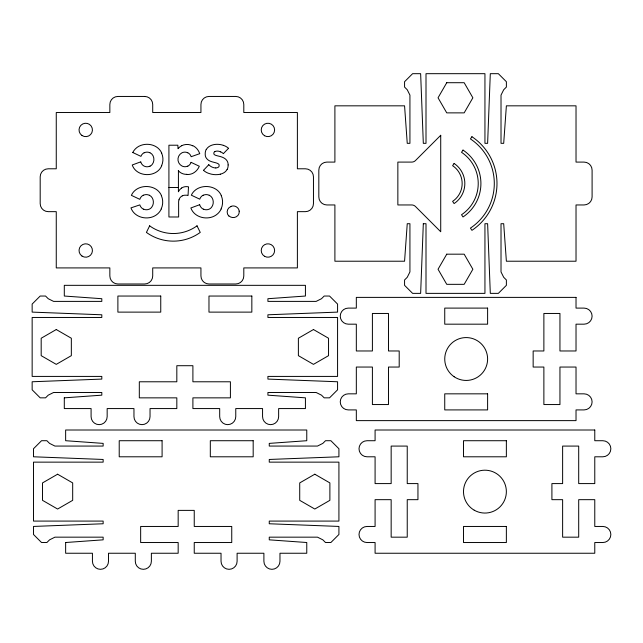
<?xml version="1.0" encoding="UTF-8"?>
<svg xmlns="http://www.w3.org/2000/svg" width="643" height="643" viewBox="0 0 643 643"><rect width="100%" height="100%" fill="white"/><g stroke="black" fill="none" stroke-linecap="round" stroke-linejoin="round"><path stroke-width="0.96" d="M179.019 199.788A7.523 7.523 0 0 0 178.617 201.846L178.641 216.988L168.916 216.988L168.916 145.214L177.854 145.214L178.031 148.71A11.791 11.791 0 0 1 181.688 145.744M161.706 165.717C156.747 178.007 136.38 177.364 132.249 164.978L140.753 161.843M149.674 225.781L146.411 232.42A45.886 45.886 0 0 0 200.246 232.412L196.991 225.781M203.534 170.266L208.798 164.712M228.506 148.332L223.354 153.653A10.585 10.585 0 0 0 220.653 151.828M214.955 151.595L214.577 151.812A1.728 1.728 0 0 0 213.91 152.785L213.862 153.066A2.516 2.516 0 0 0 213.846 153.516L213.886 153.798A1.616 1.616 0 0 0 214.32 154.609L215.405 155.22A25.214 25.214 0 0 0 217.776 155.911L219.054 156.233A21.557 21.557 0 0 1 222.293 157.213A11.783 11.783 0 0 1 225.251 158.861A8.094 8.094 0 0 1 227.365 161.385A7.571 7.571 0 0 1 228.128 164.938M199.668 204.715L190.867 207.962C194.604 218.435 209.53 221.071 217.495 213.886A14.845 14.845 0 0 0 221.16 209.015M178.433 170.596L178.408 191.759A9.725 9.725 0 0 1 181.607 188.053M168.916 187.491L178.312 187.491M191.051 162.341L199.306 166.248A13.881 13.881 0 0 1 192.844 173.353A12.852 12.852 0 0 1 187.081 174.51M132.82 152.528L140.946 156.37A6.679 6.679 0 0 1 144.161 152.704M149.867 152.664C154.256 154.601 155.148 160.919 152.198 164.455A6.374 6.374 0 0 1 150.076 166.143M209.24 195.223C213.653 197.321 214.497 203.735 211.491 207.351A6.623 6.623 0 0 1 209.296 209.096A6.872 6.872 0 0 1 203.437 209.12M149.353 195.223C153.765 197.321 154.609 203.735 151.603 207.351A6.623 6.623 0 0 1 149.409 209.096A6.872 6.872 0 0 1 143.558 209.12M221.337 195.585C216.297 183.673 196.686 183.44 191.333 195.191L199.764 199.185A6.944 6.944 0 0 1 203.172 195.183M161.706 153.082C158.419 145.334 148.509 142.569 141.002 145.35A14.5 14.5 0 0 0 132.755 152.495M161.449 195.585C156.394 183.609 136.613 183.456 131.381 195.343L139.828 199.346A6.969 6.969 0 0 1 143.285 195.183M199.708 153.669L191.132 156.715A7.081 7.081 0 0 0 189.974 154.497A6.414 6.414 0 0 0 187.772 152.753M214.931 151.531A6.687 6.687 0 0 1 220.605 151.925M228.112 164.946A9.307 9.307 0 0 1 227.148 169.535M227.067 169.495A9.018 9.018 0 0 1 224.246 172.517A12.297 12.297 0 0 1 220.316 174.157M220.324 174.205A20.222 20.222 0 0 1 209.136 173.506A14.564 14.564 0 0 1 203.493 170.307M208.79 164.729A10.618 10.618 0 0 0 211.901 166.995A8.689 8.689 0 0 0 215.791 167.927M215.791 167.936A5.176 5.176 0 0 0 218.049 167.373L218.315 167.228A1.841 1.841 0 0 0 219.062 166.24L219.15 165.138A1.881 1.881 0 0 0 218.636 164.078L217.221 163.274A30.084 30.084 0 0 0 213.854 162.301L213.5 162.189A21.717 21.717 0 0 1 210.333 161.2A8.6 8.6 0 0 1 205.864 157.366A7.547 7.547 0 0 1 205.23 153.886A8.729 8.729 0 0 1 206.21 149.465M206.282 149.506A9.299 9.299 0 0 1 209.079 146.548A12.571 12.571 0 0 1 212.897 144.868A16.493 16.493 0 0 1 217.053 144.313A20.166 20.166 0 0 1 223.322 145.318M223.314 145.35A13.712 13.712 0 0 1 228.53 148.3M239.156 211.161A6.752 6.752 0 0 1 239.156 212.375A5.514 5.514 0 0 1 237.653 215.718A6.205 6.205 0 0 1 228.988 215.911M228.82 216.08A5.835 5.835 0 0 1 231.078 206.467M231.046 206.363A5.996 5.996 0 0 1 237.621 207.85A5.562 5.562 0 0 1 239.172 211.153M197.031 225.838A40.372 40.372 0 0 1 149.634 225.838M182.266 195.826A7.169 7.169 0 0 1 185.578 195.215L186.719 195.215A7.587 7.587 0 0 1 188.069 195.464L188.487 186.864A4.919 4.919 0 0 0 187.499 186.687L186.414 186.631A8.415 8.415 0 0 0 181.583 188.029M182.299 195.898A6.76 6.76 0 0 0 180.032 197.698A6.559 6.559 0 0 0 178.995 199.78M161.634 153.114A15.649 15.649 0 0 1 161.618 165.677M140.833 162.076A7.419 7.419 0 0 0 142.224 164.592A6.366 6.366 0 0 0 144.402 166.215A6.639 6.639 0 0 0 150.052 166.087M144.209 152.793A6.639 6.639 0 0 1 149.835 152.721M221.248 195.617A16.099 16.099 0 0 1 221.063 208.967M203.389 209.232A7.129 7.129 0 0 1 199.748 204.884M203.22 195.279A6.872 6.872 0 0 1 209.208 195.279M187.748 152.793A6.551 6.551 0 0 0 182.009 152.785A7.443 7.443 0 0 0 182.194 166.127A6.543 6.543 0 0 0 187.748 166.095M191.043 162.341A6.735 6.735 0 0 1 187.804 166.199M187.065 174.325A10.626 10.626 0 0 1 178.304 170.7M181.664 145.696A12.281 12.281 0 0 1 192.659 145.8M192.747 145.615A12.836 12.836 0 0 1 197.248 149.136A14.998 14.998 0 0 1 199.7 153.669M161.361 195.617A16.099 16.099 0 0 1 161.176 208.967M161.272 209.015A14.845 14.845 0 0 1 157.623 213.902C149.602 221.063 134.652 218.427 130.955 207.882L139.836 204.892A7.129 7.129 0 0 0 143.502 209.232M143.333 195.279A6.872 6.872 0 0 1 149.329 195.279M64.3 397.84L64.3 408.57L91.089 408.57L91.089 416.608A8.037 8.037 0 0 0 99.126 424.645A8.037 8.037 0 0 0 107.164 416.608L107.164 408.57L133.961 408.57L133.961 416.608A8.037 8.037 0 0 0 141.999 424.645A8.037 8.037 0 0 0 150.036 416.608L150.036 408.57L176.825 408.57L176.825 397.856L139.314 397.856L139.314 381.781L176.825 381.781L176.825 365.706L192.9 365.706L192.9 381.781L230.411 381.781L230.411 397.856L192.9 397.856L192.9 408.57L219.689 408.57L219.689 416.608A8.037 8.037 0 0 0 227.726 424.645A8.037 8.037 0 0 0 235.764 416.608L235.764 408.57L262.561 408.57L262.561 416.608A8.037 8.037 0 0 0 270.599 424.645A8.037 8.037 0 0 0 278.636 416.608L278.636 408.57L305.425 408.57L305.425 397.84L267.914 395.164L267.914 392.487L316.139 392.487L321.5 395.164L324.176 397.84L329.537 397.84L337.575 389.803L337.575 381.765L267.914 379.089L267.914 376.412L337.575 376.412L337.575 317.465L267.914 317.465L267.914 314.789L337.575 312.112L337.575 304.075L329.537 296.037L324.176 296.037L321.5 298.714L316.139 301.39L267.914 301.39L267.914 298.714L305.425 296.037L305.425 285.331L64.3 285.331L64.3 296.037L101.811 298.714L101.811 301.39L53.586 301.39L48.225 298.714L45.549 296.037L40.188 296.037L32.15 304.075L32.15 312.112L101.811 314.789L101.811 317.465L32.15 317.465L32.15 376.412L101.811 376.412L101.811 379.089L32.15 381.765L32.15 389.803L40.188 397.84L45.549 397.84L48.225 395.164L53.586 392.487L101.811 392.487L101.811 395.164L64.3 397.84M65.642 542.515L65.642 553.245L92.431 553.245L92.431 561.283A8.037 8.037 0 0 0 100.469 569.32A8.037 8.037 0 0 0 108.506 561.283L108.506 553.245L135.295 553.245L135.295 561.283A8.037 8.037 0 0 0 143.333 569.32A8.037 8.037 0 0 0 151.37 561.283L151.37 553.245L178.167 553.245L178.167 542.531L140.656 542.531L140.656 526.456L178.167 526.456L178.167 510.381L194.242 510.381L194.242 526.456L231.745 526.456L231.745 542.531L194.242 542.531L194.242 553.245L221.031 553.245L221.031 561.283A8.037 8.037 0 0 0 229.069 569.32A8.037 8.037 0 0 0 237.106 561.283L237.106 553.245L263.895 553.245L263.895 561.283A8.037 8.037 0 0 0 271.933 569.32A8.037 8.037 0 0 0 279.97 561.283L279.97 553.245L306.767 553.245L306.767 542.515L269.256 539.839L269.256 537.162L317.481 537.162L322.842 539.839L325.519 542.515L330.88 542.515L338.917 534.478L338.917 526.44L269.256 523.764L269.256 521.087L338.917 521.087L338.917 462.14L269.256 462.14L269.256 459.464L338.917 456.787L338.917 448.75L330.88 440.712L325.519 440.712L322.842 443.389L317.481 446.065L269.256 446.065L269.256 443.389L306.767 440.712L306.767 430.006L65.642 430.006L65.642 440.712L103.145 443.389L103.145 446.065L54.92 446.065L49.567 443.389L46.883 440.712L41.53 440.712L33.492 448.75L33.492 456.787L103.145 459.464L103.145 462.14L33.492 462.14L33.492 521.087L103.145 521.087L103.145 523.764L33.492 526.44L33.492 534.478L41.53 542.515L46.883 542.515L49.567 539.839L54.92 537.162L103.145 537.162L103.145 539.839L65.642 542.515M423.319 223.708L420.643 293.369L412.605 293.369L404.568 285.331L404.568 279.97L407.244 277.294L409.929 271.933L409.929 223.708L407.244 223.708L404.568 261.219L334.899 261.219L334.899 204.956L326.861 204.956A8.037 8.037 0 0 1 318.824 196.919L318.824 170.13A8.037 8.037 0 0 1 326.861 162.092L334.899 162.092L334.899 105.83L404.568 105.83L407.244 143.333L409.929 143.333L409.929 95.108L407.244 89.755L404.568 87.07L404.568 81.717L412.605 73.68L420.643 73.68L423.319 143.333L426.004 143.333L426.004 73.68L484.943 73.68L484.943 143.333L487.619 143.333L490.304 73.68L498.341 73.68L506.379 81.717L506.379 87.07L503.694 89.755L501.018 95.108L501.018 143.333L503.694 143.333L506.379 105.83L576.024 105.83L576.024 162.092L584.061 162.092A8.037 8.037 0 0 1 592.099 170.13L592.099 196.919A8.037 8.037 0 0 1 584.061 204.956L576.024 204.956L576.024 261.219L506.379 261.219L503.694 223.708L501.018 223.708L501.018 271.933L503.694 277.294L506.379 279.97L506.379 285.331L498.341 293.369L490.304 293.369L487.619 223.708L484.943 223.708L484.943 293.369L426.004 293.369L426.004 223.708L423.319 223.708M446.748 82.706L438.044 97.792L446.748 112.871L464.166 112.871L472.87 97.792L464.166 82.706L446.748 82.706M446.748 254.178L438.044 269.256L446.748 284.335L464.166 284.335L472.87 269.256L464.166 254.178L446.748 254.178M454.095 163.459L452.616 165.693A21.436 21.436 0 0 1 452.616 201.355L454.095 203.582A24.112 24.112 0 0 0 454.095 163.459M463.016 150.084L461.529 152.311A37.511 37.511 0 0 1 461.529 214.73L463.016 216.964A40.188 40.188 0 0 0 463.016 150.084M471.93 136.71L470.443 138.936A53.586 53.586 0 0 1 470.443 228.104L471.93 230.339A56.262 56.262 0 0 0 471.93 136.71M440.72 135.295L415.499 160.517A5.361 5.361 0 0 1 411.713 162.092L397.856 162.092L397.856 204.956L411.713 204.956A5.361 5.361 0 0 1 415.499 206.524L440.72 231.745L440.72 135.295M56.262 329.537L41.184 338.242L41.184 355.659L56.262 364.364L71.341 355.659L71.341 338.242L56.262 329.537M57.605 474.212L42.518 482.917L42.518 500.334L57.605 509.039L72.683 500.334L72.683 482.917L57.605 474.212M313.462 329.537L298.384 338.242L298.384 355.659L313.462 364.364L328.541 355.659L328.541 338.242L313.462 329.537M314.805 474.212L299.718 482.917L299.718 500.334L314.805 509.039L329.883 500.334L329.883 482.917L314.805 474.212M144.675 96.45L117.886 96.45A8.037 8.037 0 0 0 109.849 104.487L109.849 112.525L56.262 112.525L56.262 168.787L48.225 168.787A8.037 8.037 0 0 0 40.188 176.825L40.188 203.614A8.037 8.037 0 0 0 48.225 211.651L56.262 211.651L56.262 267.914L109.849 267.914L109.849 275.951A8.037 8.037 0 0 0 117.886 283.989L144.675 283.989A8.037 8.037 0 0 0 152.713 275.951L152.713 267.914L200.938 267.914L200.938 275.951A8.037 8.037 0 0 0 208.975 283.989L235.764 283.989A8.037 8.037 0 0 0 243.801 275.951L243.801 267.914L297.387 267.914L297.387 211.651L305.425 211.651A8.037 8.037 0 0 0 313.462 203.614L313.462 176.825A8.037 8.037 0 0 0 305.425 168.787L297.387 168.787L297.387 112.525L243.801 112.525L243.801 104.487A8.037 8.037 0 0 0 235.764 96.45L208.975 96.45A8.037 8.037 0 0 0 200.938 104.487L200.938 112.525L152.713 112.525L152.713 104.487A8.037 8.037 0 0 0 144.675 96.45M160.75 296.045L117.886 296.045L117.886 312.12L160.75 312.12L160.75 296.045M251.839 296.045L208.975 296.045L208.975 312.12L251.839 312.12L251.839 296.045M576.024 297.387L356.326 297.387L356.326 308.101L348.289 308.101A8.037 8.037 0 0 0 340.251 316.139A8.037 8.037 0 0 0 348.289 324.176L356.326 324.176L356.326 350.974L372.401 350.974L372.401 313.462L388.476 313.462L388.476 350.974L399.199 350.974L399.199 367.049L388.476 367.049L388.476 404.551L372.401 404.551L372.401 367.049L356.326 367.049L356.326 393.837L348.289 393.837A8.037 8.037 0 0 0 340.251 401.875A8.037 8.037 0 0 0 348.289 409.912L356.326 409.912L356.326 420.626L576.024 420.626L576.024 409.912L584.061 409.912A8.037 8.037 0 0 0 592.099 401.875A8.037 8.037 0 0 0 584.061 393.837L576.024 393.837L576.024 367.049L559.949 367.049L559.949 404.551L543.874 404.551L543.874 367.049L533.151 367.049L533.151 350.974L543.874 350.974L543.874 313.462L559.949 313.462L559.949 350.974L576.024 350.974L576.024 324.176L584.061 324.176A8.037 8.037 0 0 0 592.099 316.139A8.037 8.037 0 0 0 584.061 308.101L576.024 308.101L576.024 297.387M487.611 308.101L444.739 308.101L444.739 324.176L487.611 324.176L487.611 308.101M487.611 393.837L444.739 393.837L444.739 409.912L487.611 409.912L487.611 393.837M594.775 430.006L375.086 430.006L375.086 440.72L367.049 440.72A8.037 8.037 0 0 0 359.011 448.758A8.037 8.037 0 0 0 367.049 456.795L375.086 456.795L375.086 483.592L391.161 483.592L391.161 446.081L407.236 446.081L407.236 483.592L417.95 483.592L417.95 499.667L407.236 499.667L407.236 537.17L391.161 537.17L391.161 499.667L375.086 499.667L375.086 526.456L367.049 526.456A8.037 8.037 0 0 0 359.011 534.494A8.037 8.037 0 0 0 367.049 542.531L375.086 542.531L375.086 553.245L594.775 553.245L594.775 542.531L602.812 542.531A8.037 8.037 0 0 0 610.85 534.494A8.037 8.037 0 0 0 602.812 526.456L594.775 526.456L594.775 499.667L578.7 499.667L578.7 537.17L562.625 537.17L562.625 499.667L551.911 499.667L551.911 483.592L562.625 483.592L562.625 446.081L578.7 446.081L578.7 483.592L594.775 483.592L594.775 456.795L602.812 456.795A8.037 8.037 0 0 0 610.85 448.758A8.037 8.037 0 0 0 602.812 440.72L594.775 440.72L594.775 430.006M162.092 440.72L119.22 440.72L119.22 456.795L162.092 456.795L162.092 440.72M253.181 440.72L210.317 440.72L210.317 456.795L253.181 456.795L253.181 440.72M506.362 440.72L463.499 440.72L463.499 456.795L506.362 456.795L506.362 440.72M506.362 526.456L463.499 526.456L463.499 542.531L506.362 542.531L506.362 526.456M81.983 135.488A6.695 6.695 0 0 0 92.415 130.416A6.695 6.695 0 0 0 82.81 123.914A6.695 6.695 0 0 0 81.983 135.488M81.983 256.051A6.695 6.695 0 0 0 92.415 250.979A6.695 6.695 0 0 0 82.81 244.477A6.695 6.695 0 0 0 81.983 256.051M264.57 256.3A6.695 6.695 0 0 0 274.617 250.505A6.695 6.695 0 0 0 264.57 244.702A6.695 6.695 0 0 0 264.57 256.3M264.57 135.737A6.695 6.695 0 0 0 274.617 129.942A6.695 6.695 0 0 0 264.57 124.139A6.695 6.695 0 0 0 264.57 135.737M454.159 376.758A21.436 21.436 0 0 0 487.555 360.538A21.436 21.436 0 0 0 456.811 339.729A21.436 21.436 0 0 0 454.159 376.758M474.212 510.188A21.436 21.436 0 0 0 506.362 491.63A21.436 21.436 0 0 0 474.212 473.063A21.436 21.436 0 0 0 474.212 510.188"/></g></svg>
